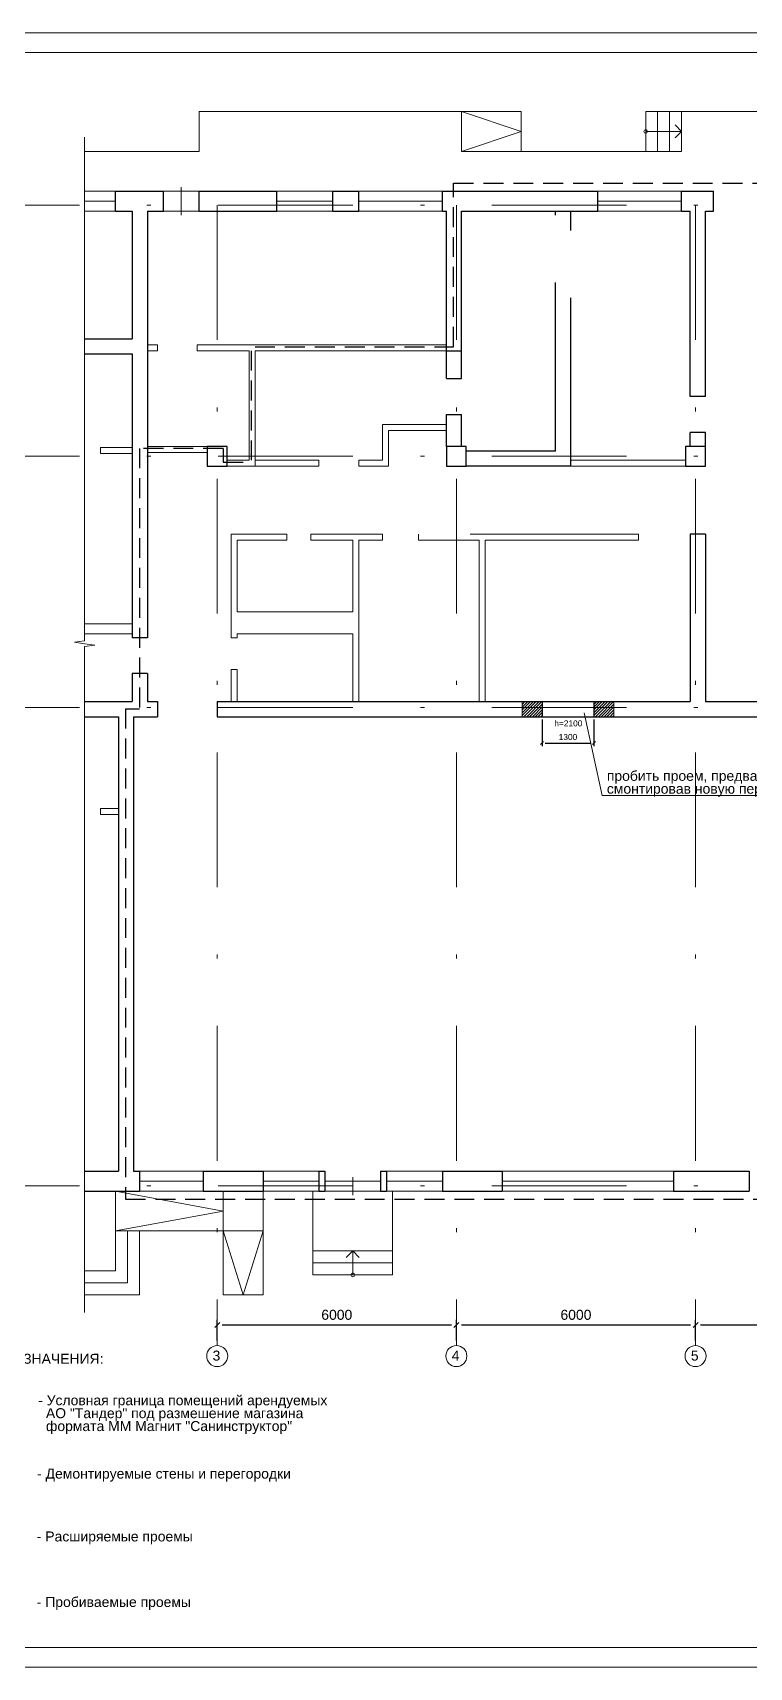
# Model space of a CAD drawing. Header units: metres. Extents: x -136 to 149, y -320 to -175.
# Drawn here: x -41.05 to -23.07, y -319.61 to -278.61 of the extents above; entities that cross this region are included whole.
import ezdxf
from ezdxf.enums import TextEntityAlignment as Align

# ---------------------------------------------------------------- set-up
doc = ezdxf.new("R2010")
doc.units = ezdxf.units.M
doc.header["$MEASUREMENT"] = 0
for name, pattern in [('( Dashed )', [0.75, 0.5, -0.25]), ('DGN Style 3', [5.91749, 4.226779, -1.690711]), ('DGN Style 4', [6.767072, 3.381423, -1.690711, 0.004227, -1.690711])]:
    doc.linetypes.add(name, pattern=pattern)
doc.layers.get('Defpoints').update_dxf_attribs({"lineweight": 0})
doc.styles.get("Standard").update_dxf_attribs({"font": 'cs_gost2304.shx'})
doc.styles.add('Style-Arial', font='arial.ttf')
doc.dimstyles.get("Standard").update_dxf_attribs({"dimtxt": 0.18, "dimasz": 0.18, "dimexe": 0.18, "dimexo": 0.0625, "dimgap": 0.09, "dimtad": 0, "dimtih": 1, "dimtoh": 1, "dimdec": 4, "dimzin": 0, "dimdsep": 46, "dimtxsty": 'Standard', "dimcen": 0.09, "dimadec": 0, "dimazin": 0, "dimtfac": 1, "dimtdec": 4, "dimtofl": 0, "dimtmove": 0, "dimatfit": 3, "dimfxl": 1, "dimtolj": 1, "dimtzin": 0, "dimarcsym": 0})

# ---------------------------------------------------------------- blocks, each defined once
blk = doc.blocks.new('*U414')
at = {"color": 7, "linetype": 'Continuous', "lineweight": 13}
for p, q in [((-134.94, 100), (142.56, 100)), ((-137.13, -100), (142.56, -100))]:
    blk.add_line(p, q, dxfattribs=at)
at = {"color": 7, "linetype": 'Continuous', "lineweight": 0, "flags": 128}
blk.add_lwpolyline([(145.06, -102.5), (145.06, 102.5), (-144.94, 102.5), (-144.94, -102.5), (145.06, -102.5)], close=True, dxfattribs=at)
blk = doc.blocks.new('формат А2(верт)')
at = {"color": 7, "linetype": 'Continuous', "lineweight": 13}
blk.add_blockref('*U414', (144.94, -102.5), dxfattribs=at)
blk = doc.blocks.new('*U394')
at = {"color": 7, "linetype": 'Continuous', "lineweight": 0}
for p in [(-0.164, 0.159), (0, -0.277), (0.164, 0.159)]:
    blk.add_line(p, (0, 0.323), dxfattribs=at)
blk.add_circle((0, -0.277), 0.0461, dxfattribs=at)
blk = doc.blocks.new('*U411')
at = {"color": 7, "linetype": 'Continuous', "lineweight": 0}
for p in [(0.309, 0.164), (-0.427, 0), (0.309, -0.164)]:
    blk.add_line(p, (0.473, 0), dxfattribs=at)
blk.add_circle((-0.427, 0), 0.0461, dxfattribs=at)
blk = doc.blocks.new('*U410')
at = {"color": 7, "linetype": 'Continuous', "lineweight": 0}
for p, q in [((0, 0.098), (0, 1.018)), ((-0.34, 0.049), (0, 0.098)), ((-0.34, 0.049), (0, 0)), ((0.34, -0.049), (0, 0)), ((0.34, -0.049), (0, -0.098)), ((0, -1.018), (0, -0.098))]:
    blk.add_line(p, q, dxfattribs=at)
blk = doc.blocks.new('_Oblique-1')
at = {"color": 0, "linetype": 'ByBlock', "lineweight": -2}
blk.add_line((0.5, 0.5), (-0.5, -0.5), dxfattribs=at)
blk = doc.blocks.new('*D425')
at = {"color": 0, "linetype": 'Continuous', "lineweight": -2, "transparency": 16777216}
for p, q in [((-36.423, -311.414), (-36.423, -310.896)), ((-36.298, -311.021), (-30.548, -311.021)), ((-30.423, -311.414), (-30.423, -310.896))]:
    blk.add_line(p, q, dxfattribs=at)
at = {"layer": 'Defpoints', "color": 0, "linetype": 'Continuous', "lineweight": 30, "transparency": 16777216}
for p in [(-30.423, -311.021), (-36.423, -311.539), (-30.423, -311.539)]:
    blk.add_point(p, dxfattribs=at)
at = {"color": 0, "linetype": 'Continuous', "lineweight": -2, "transparency": 16777216, "xscale": 0.125, "yscale": 0.125, "zscale": 0.125, "rotation": 180}
blk.add_blockref('_Oblique-1', (-36.423, -311.021), dxfattribs=at)
at = {"color": 0, "linetype": 'Continuous', "lineweight": -2, "transparency": 16777216, "xscale": 0.125, "yscale": 0.125, "zscale": 0.125}
blk.add_blockref('_Oblique-1', (-30.423, -311.021), dxfattribs=at)
at = {"color": 0, "linetype": 'Continuous', "lineweight": 0, "transparency": 16777216, "insert": (-33.423, -310.769), "char_height": 0.25, "attachment_point": 5, "style": 'Style-Arial'}
blk.add_mtext('\\A1;6000', dxfattribs=at)
blk = doc.blocks.new('*D419')
at = {"color": 0, "linetype": 'Continuous', "lineweight": -2, "transparency": 16777216}
for p, q in [((-30.423, -311.414), (-30.423, -310.896)), ((-30.298, -311.021), (-24.548, -311.021)), ((-24.423, -311.414), (-24.423, -310.896))]:
    blk.add_line(p, q, dxfattribs=at)
at = {"layer": 'Defpoints', "color": 0, "linetype": 'Continuous', "lineweight": 30, "transparency": 16777216}
for p in [(-24.423, -311.021), (-30.423, -311.539), (-24.423, -311.539)]:
    blk.add_point(p, dxfattribs=at)
at = {"color": 0, "linetype": 'Continuous', "lineweight": -2, "transparency": 16777216, "xscale": 0.125, "yscale": 0.125, "zscale": 0.125, "rotation": 180}
blk.add_blockref('_Oblique-1', (-30.423, -311.021), dxfattribs=at)
at = {"color": 0, "linetype": 'Continuous', "lineweight": -2, "transparency": 16777216, "xscale": 0.125, "yscale": 0.125, "zscale": 0.125}
blk.add_blockref('_Oblique-1', (-24.423, -311.021), dxfattribs=at)
at = {"color": 0, "linetype": 'Continuous', "lineweight": 0, "transparency": 16777216, "insert": (-27.423, -310.769), "char_height": 0.25, "attachment_point": 5, "style": 'Style-Arial'}
blk.add_mtext('\\A1;6000', dxfattribs=at)
blk = doc.blocks.new('*D420')
at = {"color": 0, "linetype": 'Continuous', "lineweight": -2, "transparency": 16777216}
for p, q in [((-24.423, -311.414), (-24.423, -310.896)), ((-24.298, -311.021), (-18.548, -311.021)), ((-18.423, -311.414), (-18.423, -310.896))]:
    blk.add_line(p, q, dxfattribs=at)
at = {"layer": 'Defpoints', "color": 0, "linetype": 'Continuous', "lineweight": 30, "transparency": 16777216}
for p in [(-18.423, -311.021), (-24.423, -311.539), (-18.423, -311.539)]:
    blk.add_point(p, dxfattribs=at)
at = {"color": 0, "linetype": 'Continuous', "lineweight": -2, "transparency": 16777216, "xscale": 0.125, "yscale": 0.125, "zscale": 0.125, "rotation": 180}
blk.add_blockref('_Oblique-1', (-24.423, -311.021), dxfattribs=at)
at = {"color": 0, "linetype": 'Continuous', "lineweight": -2, "transparency": 16777216, "xscale": 0.125, "yscale": 0.125, "zscale": 0.125}
blk.add_blockref('_Oblique-1', (-18.423, -311.021), dxfattribs=at)
at = {"color": 0, "linetype": 'Continuous', "lineweight": 0, "transparency": 16777216, "insert": (-21.423, -310.769), "char_height": 0.25, "attachment_point": 5, "style": 'Style-Arial'}
blk.add_mtext('\\A1;6000', dxfattribs=at)
blk = doc.blocks.new('*U426')
at = {"color": 30, "linetype": '( Dashed )', "lineweight": 30}
for p, q in [((-13.945, 12.74), (14.475, 12.74)), ((-13.945, 8.64), (-13.945, 12.74)), ((14.475, 8.44), (14.475, 12.74)), ((-18.925, 8.64), (-13.945, 8.64)), ((-19.025, 8.54), (-19.025, 5.74)), ((12.375, 8.44), (14.475, 8.44)), ((12.375, 8.44), (12.375, 6.09)), ((-21.825, 6.09), (-21.825, -0.44)), ((-19.725, 6.09), (-21.825, 6.09)), ((-19.725, 6.09), (-19.725, 5.74)), ((12.375, 6.09), (13.925, 6.09)), ((13.925, 6.09), (13.925, -0.44)), ((-19.725, 5.74), (-19.025, 5.74)), ((-22.175, -0.44), (-22.175, -12.74)), ((-22.175, -0.44), (-21.825, -0.44)), ((13.925, -0.44), (22.175, -0.44)), ((22.175, -0.44), (22.175, -12.74)), ((-22.175, -12.74), (22.175, -12.74))]:
    blk.add_line(p, q, dxfattribs=at)
blk = doc.blocks.new('*D431')
at = {"color": 0, "linetype": 'Continuous', "lineweight": -2, "transparency": 16777216}
for p, q in [((-28.273, -295.84), (-28.273, -296.502)), ((-26.973, -295.84), (-26.973, -296.502)), ((-28.198, -296.427), (-27.048, -296.427))]:
    blk.add_line(p, q, dxfattribs=at)
at = {"layer": 'Defpoints', "color": 0, "linetype": 'Continuous', "lineweight": 30, "transparency": 16777216}
for p in [(-28.273, -295.765), (-26.973, -295.765), (-26.973, -296.427)]:
    blk.add_point(p, dxfattribs=at)
at = {"color": 0, "linetype": 'Continuous', "lineweight": -2, "transparency": 16777216, "xscale": 0.075, "yscale": 0.075, "zscale": 0.075, "rotation": 180}
blk.add_blockref('_Oblique-1', (-28.273, -296.427), dxfattribs=at)
at = {"color": 0, "linetype": 'Continuous', "lineweight": -2, "transparency": 16777216, "xscale": 0.075, "yscale": 0.075, "zscale": 0.075}
blk.add_blockref('_Oblique-1', (-26.973, -296.427), dxfattribs=at)
at = {"color": 0, "linetype": 'Continuous', "lineweight": 0, "transparency": 16777216, "insert": (-27.623, -296.276), "char_height": 0.15, "attachment_point": 5, "style": 'Style-Arial'}
blk.add_mtext('\\A1;1300', dxfattribs=at)

msp = doc.modelspace()

# ---------------------------------------------------------------- hatches: boundary and pattern name
at = {"linetype": 'Continuous', "lineweight": 0}
h = msp.add_hatch(dxfattribs=at)
h.set_pattern_fill('HATCH', style=0, pattern_type=2)
h.set_pattern_definition([(45, (-28.773414, -295.384973), (-0.0353553, 0.0353553), [])])
h.paths.add_polyline_path([(-28.77341386, -295.38497332), (-28.77341386, -295.76497332), (-28.27341386, -295.76497332), (-28.27341386, -295.38497332)])
h = msp.add_hatch(dxfattribs=at)
h.set_pattern_fill('HATCH', style=0, pattern_type=2)
h.set_pattern_definition([(45, (-26.973414, -295.384973), (-0.0353553, 0.0353553), [])])
h.paths.add_polyline_path([(-26.97341386, -295.38497332), (-26.97341386, -295.76497332), (-26.47341386, -295.76497332), (-26.47341386, -295.38497332)])

# ---------------------------------------------------------------- linework, layer by layer
at = {"color": 7, "linetype": 'Continuous', "lineweight": 0}
for p, q in [((-36.87341386, -281.58497332), (-36.87341386, -280.58497332)), ((-36.87341386, -280.58497332), (-30.29341386, -280.58497332)), ((-30.29341386, -281.58497332), (-30.29341386, -280.58497332)), ((-24.77341386, -281.58497332), (-24.77341386, -280.58497332)), ((-24.77341386, -280.58497332), (-22.67341386, -280.58497332)), ((-39.74866605, -293.17095306), (-39.74866605, -281.23364176)), ((-39.74866605, -281.58497332), (-36.87341386, -281.58497332)), ((-30.29341386, -281.58497332), (-24.77341386, -281.58497332)), ((-37.32341386, -282.48497332), (-37.32341386, -283.18497332)), ((-39.74866605, -282.83497332), (-38.97341386, -282.83497332)), ((-34.92341386, -282.83497332), (-33.52341386, -282.83497332)), ((-32.87341386, -282.83497332), (-30.77341386, -282.83497332)), ((-26.87341386, -282.83497332), (-24.77341386, -282.83497332)), ((-39.74866605, -294.69819569), (-39.74866605, -310.70843115)), ((-28.77341386, -295.38497332), (-28.77341386, -295.76497332)), ((-26.97341386, -295.38497332), (-26.97341386, -295.76497332)), ((-38.37341386, -307.41521524), (-36.77341386, -307.41521524)), ((-35.27341386, -307.41497332), (-33.87341386, -307.41497332)), ((-33.02341386, -307.31497332), (-33.02341386, -307.76497332)), ((-32.17341386, -307.41497332), (-30.77341386, -307.41497332)), ((-29.27341386, -307.41497332), (-24.97341386, -307.41497332)), ((-38.97341386, -307.66497332), (-38.97341386, -309.66497332)), ((-36.27341386, -308.66497332), (-36.27341386, -307.66497332)), ((-35.27341386, -307.66497332), (-35.27341386, -310.26497332)), ((-34.02341386, -307.66497332), (-34.02341386, -309.16497332)), ((-32.02341386, -307.66497332), (-32.02341386, -309.16497332)), ((-38.97341386, -308.66497332), (-36.27341386, -308.66497332)), ((-38.67341386, -308.66497332), (-38.67341386, -309.96497332)), ((-38.37341386, -308.66497332), (-38.37341386, -310.26497332)), ((-36.27341386, -308.66497332), (-36.27341386, -310.26497332)), ((-36.27341386, -308.66497332), (-35.27341386, -308.66497332)), ((-32.02341386, -309.16497332), (-34.02341386, -309.16497332)), ((-39.74866605, -309.66497332), (-38.97341386, -309.66497332)), ((-39.74866605, -309.96497332), (-38.67341386, -309.96497332)), ((-39.74866605, -310.26497332), (-38.37341386, -310.26497332)), ((-36.27341386, -310.26497332), (-35.27341386, -310.26497332))]:
    msp.add_line(p, q, dxfattribs=at)
at = {"color": 7, "linetype": 'Continuous', "lineweight": 30}
for p, q in [((-38.97341386, -283.08497332), (-38.97341386, -282.58497332)), ((-38.97341386, -282.58497332), (-37.77341386, -282.58497332)), ((-37.77341386, -283.08497332), (-37.77341386, -282.58497332)), ((-36.87341386, -283.08497332), (-36.87341386, -282.58497332)), ((-36.87341386, -282.58497332), (-34.92341386, -282.58497332)), ((-34.92341386, -283.08497332), (-34.92341386, -282.58497332)), ((-33.52341386, -283.08497332), (-33.52341386, -282.58497332)), ((-33.52341386, -282.58497332), (-32.87341386, -282.58497332)), ((-32.87341386, -283.08497332), (-32.87341386, -282.58497332)), ((-30.77341386, -283.08497332), (-30.77341386, -282.58497332)), ((-30.77341386, -282.58497332), (-26.87341386, -282.58497332)), ((-26.87341386, -283.08497332), (-26.87341386, -282.58497332)), ((-24.77341386, -283.08497332), (-24.77341386, -282.58497332)), ((-24.77341386, -282.58497332), (-23.97341386, -282.58497332)), ((-23.97341386, -283.08497332), (-23.97341386, -282.58497332)), ((-38.97341386, -283.08497332), (-38.55341386, -283.08497332)), ((-38.55341386, -283.08497332), (-38.55341386, -286.28497332)), ((-38.17341386, -283.08497332), (-38.17341386, -293.78497332)), ((-38.17341386, -283.08497332), (-37.77341386, -283.08497332)), ((-36.87341386, -283.08497332), (-34.92341386, -283.08497332)), ((-33.52341386, -283.08497332), (-32.87341386, -283.08497332)), ((-30.77341386, -283.08497332), (-30.67341386, -283.08497332)), ((-30.67341386, -286.58497332), (-30.67341386, -283.08497332)), ((-30.29341386, -283.08497332), (-27.93341386, -283.08497332)), ((-30.29341386, -286.58497332), (-30.29341386, -283.08497332)), ((-27.93341386, -283.08497332), (-26.87341386, -283.08497332)), ((-24.77341386, -283.08497332), (-24.55341386, -283.08497332)), ((-24.55341386, -287.73497332), (-24.55341386, -283.08497332)), ((-24.17341386, -283.08497332), (-23.97341386, -283.08497332)), ((-24.17341386, -287.73497332), (-24.17341386, -283.08497332)), ((-39.74866605, -286.28497332), (-38.55341386, -286.28497332)), ((-30.67341386, -286.58497332), (-30.29341386, -286.58497332)), ((-39.74866605, -286.66497332), (-38.55341386, -286.66497332)), ((-38.55341386, -286.66497332), (-38.55341386, -293.78497332)), ((-24.17341386, -287.73497332), (-24.55341386, -287.73497332)), ((-24.55341386, -288.98497332), (-24.55341386, -288.63497332)), ((-24.17341386, -288.63497332), (-24.55341386, -288.63497332)), ((-24.17341386, -288.98497332), (-24.17341386, -288.63497332)), ((-24.55341386, -291.18497332), (-24.55341386, -295.38497332)), ((-24.17341386, -291.18497332), (-24.55341386, -291.18497332)), ((-24.17341386, -291.18497332), (-24.17341386, -295.38497332)), ((-38.17341386, -293.78497332), (-38.55341386, -293.78497332)), ((-38.17341386, -294.68497332), (-38.55341386, -294.68497332)), ((-38.55341386, -294.68497332), (-38.55341386, -295.38497332)), ((-38.17341386, -294.68497332), (-38.17341386, -295.38497332)), ((-39.74866605, -295.38497332), (-38.55341386, -295.38497332)), ((-38.17341386, -295.38497332), (-37.92341386, -295.38497332)), ((-37.92341386, -295.38497332), (-37.92341386, -295.76497332)), ((-36.42341386, -295.38497332), (-36.42341386, -295.76497332)), ((-36.42341386, -295.38497332), (-28.27341386, -295.38497332)), ((-28.27341386, -295.38497332), (-28.27341386, -295.76497332)), ((-26.97341386, -295.38497332), (-26.97341386, -295.76497332)), ((-26.97341386, -295.38497332), (-24.55341386, -295.38497332)), ((-24.17341386, -295.38497332), (-20.67341386, -295.38497332)), ((-39.74866605, -295.76497332), (-38.90341386, -295.76497332)), ((-38.90341386, -295.76497332), (-38.90341386, -307.16497332)), ((-38.52341386, -295.76497332), (-38.52341386, -307.16497332)), ((-38.52341386, -295.76497332), (-37.92341386, -295.76497332)), ((-36.42341386, -295.76497332), (-28.27341386, -295.76497332)), ((-26.97341386, -295.76497332), (-20.67341386, -295.76497332)), ((-39.74866605, -307.16497332), (-38.90341386, -307.16497332)), ((-38.52341386, -307.16497332), (-38.37341386, -307.16497332)), ((-38.37341386, -307.16497332), (-38.37341386, -307.66497332)), ((-36.77341386, -307.16497332), (-36.77341386, -307.66497332)), ((-36.77341386, -307.16497332), (-35.27341386, -307.16497332)), ((-35.27341386, -307.16497332), (-35.27341386, -307.66497332)), ((-33.87341386, -307.16497332), (-33.87341386, -307.66497332)), ((-33.87341386, -307.16497332), (-33.72341386, -307.16497332)), ((-33.72341386, -307.16497332), (-33.72341386, -307.66497332)), ((-32.32341386, -307.16497332), (-32.32341386, -307.66497332)), ((-32.32341386, -307.16497332), (-32.17341386, -307.16497332)), ((-32.17341386, -307.16497332), (-32.17341386, -307.66497332)), ((-30.77341386, -307.16497332), (-30.77341386, -307.66497332)), ((-30.77341386, -307.16497332), (-29.27341386, -307.16497332)), ((-29.27341386, -307.16497332), (-29.27341386, -307.66497332)), ((-24.97341386, -307.16497332), (-24.97341386, -307.66497332)), ((-24.97341386, -307.16497332), (-23.07341386, -307.16497332)), ((-23.07341386, -307.16497332), (-23.07341386, -307.66497332)), ((-39.74866605, -307.66497332), (-38.37341386, -307.66497332)), ((-36.77341386, -307.66497332), (-35.27341386, -307.66497332)), ((-33.87341386, -307.66497332), (-33.72341386, -307.66497332)), ((-32.32341386, -307.66497332), (-32.17341386, -307.66497332)), ((-30.77341386, -307.66497332), (-29.27341386, -307.66497332)), ((-24.97341386, -307.66497332), (-23.07341386, -307.66497332))]:
    msp.add_line(p, q, dxfattribs=at)
at = {"color": 1, "linetype": 'DGN Style 4', "lineweight": 0}
for p, q in [((-43.26120374, -282.93497332), (5.57658614, -282.93497332)), ((-36.42341386, -282.93497332), (-36.42341386, -311.53872647)), ((-30.42341386, -282.93497332), (-30.42341386, -311.53872647)), ((-24.42341386, -282.93497332), (-24.42341386, -311.53872647)), ((-43.26120374, -289.23497332), (5.57658614, -289.23497332)), ((-43.26120374, -295.53497332), (5.57658614, -295.53497332)), ((-43.26120374, -307.53497332), (5.57658614, -307.53497332))]:
    msp.add_line(p, q, dxfattribs=at)
at = {"color": 1, "linetype": 'DGN Style 3', "lineweight": 30}
for p, q in [((-27.93341386, -289.10497332), (-27.93341386, -283.08497332)), ((-27.55341386, -289.48497332), (-27.55341386, -283.08497332)), ((-30.67341386, -287.28497332), (-30.67341386, -286.58497332)), ((-30.29341386, -287.28497332), (-30.29341386, -286.58497332)), ((-30.67341386, -287.28497332), (-30.29341386, -287.28497332)), ((-30.67341386, -288.98497332), (-30.67341386, -288.18497332)), ((-30.67341386, -288.18497332), (-30.29341386, -288.18497332)), ((-30.29341386, -288.98497332), (-30.29341386, -288.18497332)), ((-27.93341386, -289.10497332), (-30.17341386, -289.10497332)), ((-27.55341386, -289.48497332), (-30.17341386, -289.48497332)), ((-28.27341386, -295.38497332), (-26.97341386, -295.38497332)), ((-28.27341386, -295.76497332), (-26.97341386, -295.76497332))]:
    msp.add_line(p, q, dxfattribs=at)
at = {"color": 7, "linetype": 'Continuous', "lineweight": 13}
for p, q in [((-38.17341386, -286.43497332), (-37.92341386, -286.43497332)), ((-38.17341386, -286.58497332), (-37.92341386, -286.58497332)), ((-37.92341386, -286.58497332), (-37.92341386, -286.43497332)), ((-36.92341386, -286.58497332), (-36.92341386, -286.43497332)), ((-36.92341386, -286.43497332), (-30.67341386, -286.43497332)), ((-36.92341386, -286.58497332), (-35.62341386, -286.58497332)), ((-35.62341386, -286.58497332), (-35.62341386, -289.33497332)), ((-35.47341386, -286.58497332), (-35.47341386, -289.48497332)), ((-35.47341386, -286.58497332), (-30.67341386, -286.58497332)), ((-39.35341386, -289.01497332), (-39.35341386, -289.16497332)), ((-39.35341386, -289.01497332), (-38.55341386, -289.01497332)), ((-36.67341386, -288.98497332), (-38.17341386, -288.98497332)), ((-39.35341386, -289.16497332), (-38.55341386, -289.16497332)), ((-36.67341386, -289.13497332), (-38.17341386, -289.13497332)), ((-36.17341386, -289.33497332), (-35.62341386, -289.33497332)), ((-36.17341386, -289.48497332), (-35.47341386, -289.48497332)), ((-39.74866605, -293.43497332), (-38.55341386, -293.43497332)), ((-39.74866605, -293.68497332), (-38.55341386, -293.68497332)), ((-39.35341386, -298.21497332), (-39.35341386, -298.06497332)), ((-39.35341386, -298.06497332), (-38.90341386, -298.06497332)), ((-39.35341386, -298.21497332), (-38.90341386, -298.21497332))]:
    msp.add_line(p, q, dxfattribs=at)
at = {"color": 1, "linetype": 'DGN Style 3', "lineweight": 13}
for p, q in [((-32.27341386, -289.33497332), (-32.27341386, -288.43497332)), ((-32.27341386, -288.43497332), (-30.67341386, -288.43497332)), ((-32.12341386, -289.48497332), (-32.12341386, -288.58497332)), ((-32.12341386, -288.58497332), (-30.67341386, -288.58497332)), ((-35.47341386, -289.33497332), (-33.87341386, -289.33497332)), ((-33.87341386, -289.33497332), (-33.87341386, -289.48497332)), ((-32.87341386, -289.33497332), (-32.27341386, -289.33497332)), ((-32.87341386, -289.48497332), (-32.87341386, -289.33497332)), ((-27.55341386, -289.33497332), (-24.67341386, -289.33497332)), ((-35.47341386, -289.48497332), (-33.87341386, -289.48497332)), ((-32.87341386, -289.48497332), (-32.12341386, -289.48497332)), ((-27.55341386, -289.48497332), (-24.67341386, -289.48497332)), ((-36.07341386, -291.18497332), (-36.07341386, -293.78497332)), ((-34.67341386, -291.18497332), (-36.07341386, -291.18497332)), ((-35.92341386, -291.33497332), (-35.92341386, -293.13497332)), ((-34.67341386, -291.33497332), (-35.92341386, -291.33497332)), ((-34.67341386, -291.18497332), (-34.67341386, -291.33497332)), ((-34.07341386, -291.18497332), (-34.07341386, -291.33497332)), ((-32.27341386, -291.18497332), (-34.07341386, -291.18497332)), ((-33.02341386, -291.33497332), (-34.07341386, -291.33497332)), ((-33.02341386, -291.33497332), (-33.02341386, -293.13497332)), ((-32.87341386, -291.33497332), (-32.87341386, -295.38497332)), ((-32.27341386, -291.33497332), (-32.87341386, -291.33497332)), ((-32.27341386, -291.18497332), (-32.27341386, -291.33497332)), ((-25.85341386, -291.18497332), (-31.37341386, -291.18497332)), ((-31.37341386, -291.18497332), (-31.37341386, -291.33497332)), ((-29.85341386, -291.33497332), (-31.37341386, -291.33497332)), ((-29.85341386, -291.33497332), (-29.85341386, -295.38497332)), ((-25.85341386, -291.33497332), (-29.70341386, -291.33497332)), ((-29.70341386, -291.33497332), (-29.70341386, -295.38497332)), ((-25.85341386, -291.18497332), (-25.85341386, -291.33497332)), ((-33.02341386, -293.13497332), (-35.92341386, -293.13497332)), ((-36.07341386, -293.78497332), (-35.92341386, -293.78497332)), ((-35.92341386, -293.68497332), (-33.02341386, -293.68497332)), ((-35.92341386, -293.68497332), (-35.92341386, -293.78497332)), ((-33.02341386, -293.68497332), (-33.02341386, -295.38497332)), ((-36.07341386, -294.58497332), (-35.92341386, -294.58497332)), ((-36.07341386, -294.58497332), (-36.07341386, -295.38497332)), ((-35.92341386, -294.58497332), (-35.92341386, -295.38497332))]:
    msp.add_line(p, q, dxfattribs=at)
at = {"color": 1, "linetype": 'Continuous', "lineweight": 0}
for p, q in [((-27.21809991, -295.66933328), (-26.76169643, -297.74337489)), ((-26.76169643, -297.74337489), (-21.5221845, -297.74337489))]:
    msp.add_line(p, q, dxfattribs=at)
at = {"color": 7, "linetype": 'Continuous', "lineweight": 0, "flags": 128}
for points in [[(-30.29341386, -280.58497332), (-30.29341386, -281.58497332), (-28.79341386, -281.58497332), (-28.79341386, -280.58497332), (-30.29341386, -280.58497332)], [(-25.67341386, -281.58497332), (-25.67341386, -280.58497332), (-25.37341386, -280.58497332), (-25.37341386, -281.58497332), (-25.67341386, -281.58497332)], [(-25.37341386, -281.58497332), (-25.37341386, -280.58497332), (-25.07341386, -280.58497332), (-25.07341386, -281.58497332), (-25.37341386, -281.58497332)], [(-25.07341386, -281.58497332), (-25.07341386, -280.58497332), (-24.77341386, -280.58497332), (-24.77341386, -281.58497332), (-25.07341386, -281.58497332)], [(-36.87341386, -282.58497332), (-37.77341386, -282.58497332), (-37.77341386, -283.08497332), (-36.87341386, -283.08497332), (-36.87341386, -282.58497332)], [(-34.92341386, -282.58497332), (-33.52341386, -282.58497332), (-33.52341386, -283.08497332), (-34.92341386, -283.08497332), (-34.92341386, -282.58497332)], [(-32.87341386, -282.58497332), (-30.77341386, -282.58497332), (-30.77341386, -283.08497332), (-32.87341386, -283.08497332), (-32.87341386, -282.58497332)], [(-26.87341386, -282.58497332), (-24.77341386, -282.58497332), (-24.77341386, -283.08497332), (-26.87341386, -283.08497332), (-26.87341386, -282.58497332)], [(-28.77341386, -295.38497332), (-28.77341386, -295.76497332), (-28.27341386, -295.76497332), (-28.27341386, -295.38497332), (-28.77341386, -295.38497332)], [(-26.97341386, -295.38497332), (-26.97341386, -295.76497332), (-26.47341386, -295.76497332), (-26.47341386, -295.38497332), (-26.97341386, -295.38497332)], [(-38.37341386, -307.16497332), (-36.77341386, -307.16497332), (-36.77341386, -307.66545715), (-38.37341386, -307.66545715), (-38.37341386, -307.16497332)], [(-35.27341386, -307.16497332), (-33.87341386, -307.16497332), (-33.87341386, -307.66497332), (-35.27341386, -307.66497332), (-35.27341386, -307.16497332)], [(-33.72341386, -307.41497332), (-32.32341386, -307.41497332), (-32.32341386, -307.66497332), (-33.72341386, -307.66497332), (-33.72341386, -307.41497332)], [(-32.17341386, -307.16497332), (-30.77341386, -307.16497332), (-30.77341386, -307.66497332), (-32.17341386, -307.66497332), (-32.17341386, -307.16497332)], [(-29.27341386, -307.16497332), (-24.97341386, -307.16497332), (-24.97341386, -307.66497332), (-29.27341386, -307.66497332), (-29.27341386, -307.16497332)], [(-34.02341386, -309.16497332), (-32.02341386, -309.16497332), (-32.02341386, -309.46497332), (-34.02341386, -309.46497332), (-34.02341386, -309.16497332)], [(-34.02341386, -309.46497332), (-32.02341386, -309.46497332), (-32.02341386, -309.76497332), (-34.02341386, -309.76497332), (-34.02341386, -309.46497332)]]:
    msp.add_lwpolyline(points, close=True, dxfattribs=at)
for points in [[(-30.29341386, -280.58497332), (-28.79341386, -281.08497332), (-30.29341386, -281.58497332)], [(-39.74866605, -282.58497332), (-38.97341386, -282.58497332), (-38.97341386, -283.08497332), (-39.74866605, -283.08497332)], [(-38.97341386, -307.66497332), (-36.27341386, -308.16497332), (-38.97341386, -308.66497332)], [(-36.27341386, -308.66497332), (-35.77341386, -310.26497332), (-35.27341386, -308.66497332)]]:
    msp.add_lwpolyline(points, dxfattribs=at)
at = {"color": 7, "linetype": 'Continuous', "lineweight": 30, "flags": 128}
for points in [[(-36.67341386, -288.98497332), (-36.67341386, -289.48497332), (-36.17341386, -289.48497332), (-36.17341386, -288.98497332), (-36.67341386, -288.98497332)], [(-30.67341386, -288.98497332), (-30.67341386, -289.48497332), (-30.17341386, -289.48497332), (-30.17341386, -288.98497332), (-30.67341386, -288.98497332)], [(-24.67341386, -288.98497332), (-24.67341386, -289.48497332), (-24.17341386, -289.48497332), (-24.17341386, -288.98497332), (-24.67341386, -288.98497332)]]:
    msp.add_lwpolyline(points, close=True, dxfattribs=at)
at = {"color": 7, "linetype": 'Continuous', "lineweight": 13}
for centre in [(-36.42341386, -311.80208192), (-30.42341386, -311.80208192), (-24.42341386, -311.80208192)]:
    msp.add_circle(centre, 0.26335544, dxfattribs=at)

# ---------------------------------------------------------------- block references
at = {"color": 7, "linetype": 'Continuous', "lineweight": 13, "xscale": 0.2, "yscale": 0.2, "zscale": 0.2}
msp.add_blockref('формат А2(верт)', (-46.87436236, -278.60913053), dxfattribs=at)
at = {"color": 7, "linetype": 'Continuous', "lineweight": 0}
for name, p in [('*U411', (-25.24645188, -281.08495)), ('*U394', (-33.02340188, -309.488))]:
    msp.add_blockref(name, p, dxfattribs=at)
at = {"color": 30, "linetype": '( Dashed )', "lineweight": 30}
msp.add_blockref('*U426', (-16.54844338, -295.12495), dxfattribs=at)
at = {"color": 7, "linetype": 'Continuous', "lineweight": 0, "xscale": 0.75, "yscale": 0.75, "zscale": 0.75}
msp.add_blockref('*U410', (-39.74866171, -293.93458601), dxfattribs=at)

# ---------------------------------------------------------------- texts
at = {"color": 1, "linetype": 'Continuous', "lineweight": 0, "style": 'Style-Arial'}
msp.add_text('h=2100', height=0.15, dxfattribs=at).set_placement((-27.61404992, -295.93371356), align=Align.MIDDLE_CENTER)
at = {"color": 7, "linetype": 'DGN Style 3', "lineweight": 13, "style": 'Style-Arial'}
for s, p in [('УСЛОВНЫЕ ОБОЗНАЧЕНИЯ:', (-44.16243715, -311.74523356)), ('- Демонтируемые стены и перегородки', (-40.94039575, -314.62639771))]:
    msp.add_text(s, height=0.25, dxfattribs=at).set_placement(p, align=Align.TOP_LEFT)
at = {"color": 7, "linetype": 'Continuous', "lineweight": 30, "style": 'Style-Arial'}
for s, p in [('3', (-36.53906707, -311.66536877)), ('4', (-30.53906707, -311.66536877)), ('5', (-24.53906707, -311.66536877))]:
    msp.add_text(s, height=0.25, dxfattribs=at).set_placement(p, align=Align.TOP_LEFT)
at = {"color": 1, "linetype": 'Continuous', "lineweight": 0, "insert": (-26.64702506, -297.12378922), "char_height": 0.25, "attachment_point": 1, "line_spacing_factor": 0.776524, "style": 'Style-Arial'}
msp.add_mtext('пробить проем, предварительно\\Pсмонтировав новую перемычку', dxfattribs=at)
at = {"color": 7, "linetype": 'DGN Style 3', "lineweight": 13, "char_height": 0.25, "attachment_point": 1, "style": 'Style-Arial'}
for s, insert, line_spacing_factor in [('- Условная граница помещений арендуемых\\P  АО "Тандер" под размешение магазина\\P  формата ММ Магнит "Санинструктор"', (-40.91415273, -312.78638367), 0.776524), ('- Расширяемые проемы ', (-40.94887181, -316.2016439), 1.2), ('- Пробиваемые проемы ', (-40.94887181, -317.84625839), 1.2)]:
    msp.add_mtext(s, dxfattribs=dict(at, insert=insert, line_spacing_factor=line_spacing_factor))

# ---------------------------------------------------------------- dimensions: what is measured, and where the dimension line sits
at = {"color": 1, "linetype": 'Continuous', "lineweight": 0}
dim = msp.add_linear_dim(base=(-26.97341386, -296.42724474), p1=(-28.27341386, -295.76497332), p2=(-26.97341386, -295.76497332), dimstyle='Standard', override={"dimtxt": 0.15, "dimasz": 0.075, "dimexe": 0.075, "dimexo": 0.075, "dimgap": 0.075, "dimtad": 1, "dimtih": 0, "dimtoh": 0, "dimlfac": 1000, "dimzin": 11, "dimtxsty": 'Style-Arial', "dimblk": '_Oblique-1', "dimtzin": 11}, dxfattribs=at)
dim.commit()
dim.dimension.update_dxf_attribs({"geometry": '*D431', "text_midpoint": (-27.62341386, -296.27560763)})
at = {"color": 5, "linetype": 'Continuous', "lineweight": 0}
for base, p1, p2, picture, middle in [((-30.42341386, -311.02131375), (-36.42341386, -311.53872647), (-30.42341386, -311.53872647), '*D425', (-33.42341386, -310.76867051)), ((-24.42341386, -311.02131375), (-30.42341386, -311.53872647), (-24.42341386, -311.53872647), '*D419', (-27.42341386, -310.76867051)), ((-18.42341386, -311.02131375), (-24.42341386, -311.53872647), (-18.42341386, -311.53872647), '*D420', (-21.42341386, -310.76867051))]:
    dim = msp.add_linear_dim(base=base, p1=p1, p2=p2, dimstyle='Standard', override={"dimtxt": 0.25, "dimasz": 0.125, "dimexe": 0.125, "dimexo": 0.125, "dimgap": 0.125, "dimtad": 1, "dimtih": 0, "dimtoh": 0, "dimlfac": 1000, "dimzin": 11, "dimtxsty": 'Style-Arial', "dimblk": '_Oblique-1', "dimtzin": 11}, dxfattribs=at)
    dim.commit()
    dim.dimension.update_dxf_attribs({"geometry": picture, "text_midpoint": middle})

doc.saveas('drawing.dxf')
